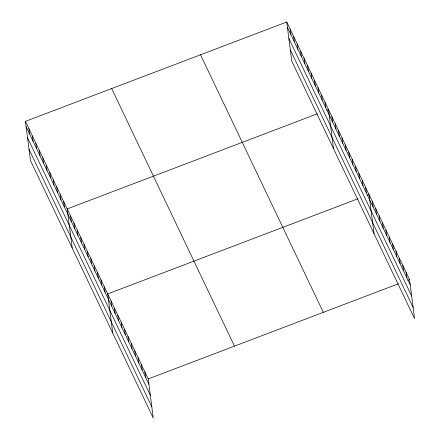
<?xml version="1.0" encoding="UTF-8"?>
<svg xmlns="http://www.w3.org/2000/svg" width="440" height="440" viewBox="0 0 440 440"><rect width="100%" height="100%" fill="white"/><g stroke="black" fill="none" stroke-linecap="round" stroke-linejoin="round"><path stroke-width="0.66" d="M25.443 121.363L148.236 378.917L153.246 418L30.448 160.452L25.443 121.363L286.754 22L409.552 279.548L414.557 318.637L291.764 61.083L286.754 22M317.416 113.784L67.194 208.929L72.199 248.017M326.656 110.27L328.504 109.566L333.514 148.654M357.94 198.776L107.718 293.925L112.722 333.009M367.18 195.261L369.028 194.557L374.039 233.646M148.236 378.917L398.464 283.767M407.704 280.253L409.552 279.548M287.436 27.319L410.234 284.873M288.866 38.462L411.659 296.01M290.334 49.94L413.132 307.494M200.519 54.791L323.318 312.34M111.672 88.572L234.471 346.126M26.12 126.682L148.918 384.236M27.55 137.825L150.348 395.379M29.018 149.309L151.816 406.857M406.175 272.47L406.857 277.788M402.798 265.386L403.48 270.704M399.421 258.302L400.103 263.621M396.044 251.218L396.726 256.537M392.667 244.139L393.349 249.458M389.29 237.056L389.972 242.374M385.913 229.972L386.595 235.29M382.536 222.888L383.218 228.206M379.159 215.809L379.841 221.128M375.782 208.725L376.464 214.044M372.405 201.641L373.087 206.96M365.651 187.479L366.333 192.797M362.274 180.395L362.956 185.713M358.897 173.311L359.579 178.629M355.52 166.227L356.202 171.545M352.143 159.148L352.825 164.466M348.766 152.064L349.448 157.382M345.389 144.98L346.071 150.298M342.012 137.896L342.694 143.215M338.635 130.817L339.317 136.136M335.258 123.734L335.94 129.052M331.881 116.65L332.563 121.968M325.028 102.273L325.71 107.591M321.547 94.974L322.229 100.293M318.07 87.675L318.747 92.994M314.589 80.377L315.271 85.696M311.108 73.079L311.79 78.403M307.632 65.785L308.314 71.104M304.15 58.487L304.832 63.806M300.674 51.188L301.351 56.507M297.193 43.89L297.875 49.209M293.711 36.597L294.393 41.916M290.235 29.299L290.917 34.617M144.864 371.833L145.541 377.152M141.488 364.749L142.164 370.068M138.111 357.665L138.787 362.984M134.734 350.587L135.41 355.905M131.357 343.502L132.033 348.821M127.98 336.418L128.656 341.737M124.603 329.334L125.279 334.653M121.226 322.256L121.902 327.575M117.849 315.172L118.525 320.491M114.472 308.088L115.148 313.407M111.095 301.004L111.771 306.323M104.341 286.841L105.017 292.16M100.964 279.757L101.646 285.076M97.587 272.673L98.269 277.992M94.21 265.589L94.892 270.913M90.833 258.511L91.514 263.829M87.456 251.427L88.138 256.746M84.079 244.343L84.761 249.662M80.701 237.259L81.384 242.583M77.325 230.181L78.007 235.499M73.948 223.097L74.63 228.415M70.571 216.013L71.253 221.331M63.712 201.636L64.394 206.954M60.236 194.337L60.913 199.656M56.755 187.038L57.437 192.357M53.273 179.74L53.955 185.059M49.797 172.447L50.479 177.766M46.316 165.149L46.998 170.467M42.84 157.85L43.516 163.169M39.358 150.552L40.04 155.87M35.877 143.253L36.559 148.577M32.401 135.96L33.083 141.279M28.919 128.662L29.601 133.98"/></g></svg>
